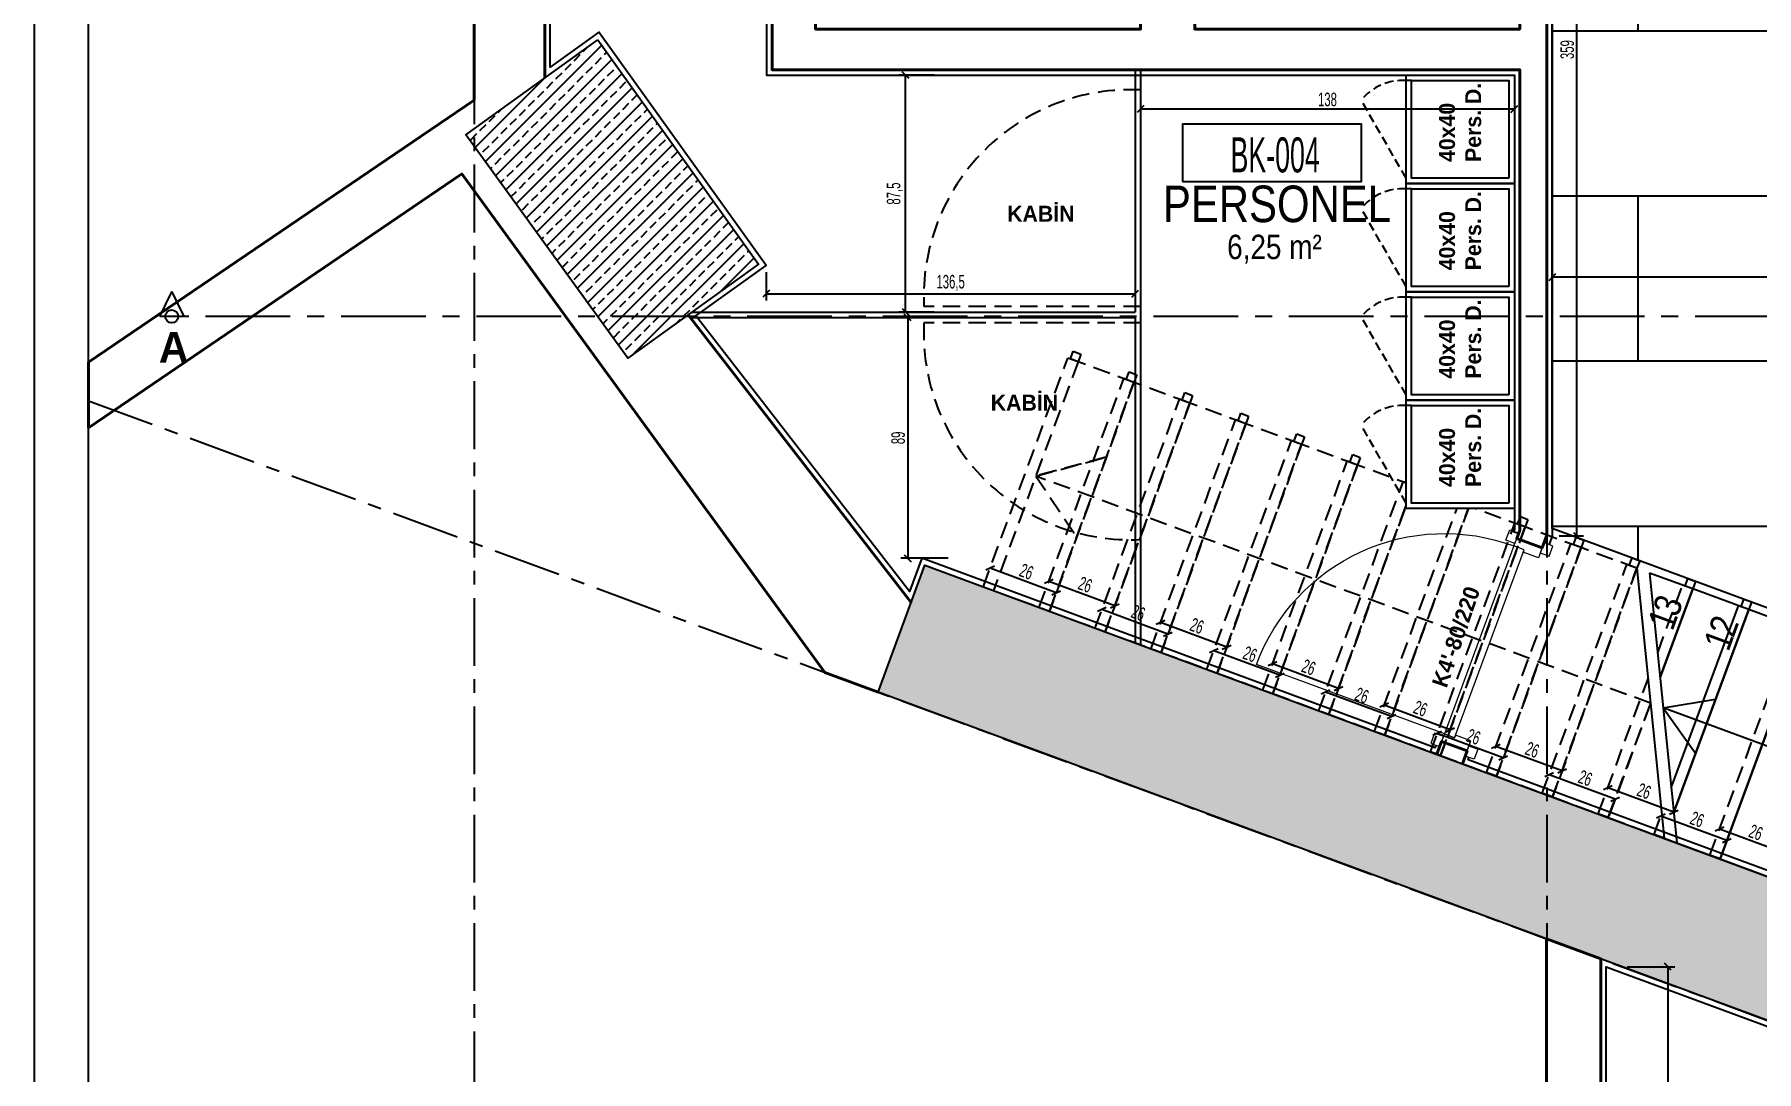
# Model space of a CAD drawing. Header units: millimetres. Extents: x 933584 to 974011, y 4545988 to 4553664.
# Drawn here: x 938802 to 939437, y 4549061 to 4549443 of the extents above; entities that cross this region are included whole.
import ezdxf
from ezdxf.enums import TextEntityAlignment as Align

# ---------------------------------------------------------------- set-up
doc = ezdxf.new("R2010")
doc.units = ezdxf.units.MM
doc.set_wipeout_variables(frame=1)
doc.header["$PDMODE"] = 35
for name, pattern in [('568_AVN_KES_01$0$HIDDEN', [0.375, 0.25, -0.125]), ('CENTER', [2, 1.25, -0.25, 0.25, -0.25]), ('DOT2', [3.175, 0, -3.175]), ('HIDDEN', [9.525, 6.35, -3.175])]:
    doc.linetypes.add(name, pattern=pattern)
doc.layers.get('0').update_dxf_attribs({"color": 255})
doc.layers.get('Defpoints').update_dxf_attribs({"color": 8})
for name, color, linetype in [('0-CSX-CXS_20', 14, 'CENTER'), ('0-DMS-50', 143, 'Continuous'), ('0-EST-MEA', 10, 'Continuous'), ('0-HSL-HTC', 253, 'Continuous'), ('0-HSL-HTC_200', 1, 'Continuous'), ('0-HSL-SLD', 252, 'Continuous'), ('0-LNS-SLN', 6, 'Continuous'), ('0-LNS-SPL', 13, '568_AVN_KES_01$0$HIDDEN'), ('0-TXT-NXS', 7, 'Continuous'), ('0-TXT-PBX', 6, 'Continuous'), ('0-TXT-PTX_50', 8, 'Continuous'), ('0-TXT-XBX_20', 3, 'Continuous'), ('2-SPS-RCN', 2, 'Continuous'), ('7-DCR-FRN', 8, 'Continuous')]:
    doc.layers.add(name, color=color, linetype=linetype)
doc.layers.add('2-SPS-IBW', color=5, linetype='Continuous', lineweight=40)
doc.layers.add('3-OPN-WDR', color=4, linetype='Continuous', lineweight=18)
doc.styles.add('139_UYG_PLN$0$Dumankaya_fikirtepe_VAZIYET_PLANI$0$Standard', font='arial.ttf')
doc.styles.add('Century Gothic_B_3', font='GOTHICB.TTF', dxfattribs={"height": 4})
doc.styles.add('dim_romans_50', font='swissl.ttf', dxfattribs={"width": 0.6, "height": 5})
doc.styles.add('MAHAL YAZISI', font='ARIALN.TTF', dxfattribs={"width": 0.8})
doc.styles.get("Standard").update_dxf_attribs({"font": 'times.ttf'})
doc.dimstyles.new('ONK_dim 1_50', dxfattribs={"dimscale": 5, "dimtxt": 4, "dimasz": 0.5, "dimexe": 0.5, "dimexo": 0.5, "dimgap": 0.2, "dimtad": 1, "dimdec": 1, "dimrnd": 0.5, "dimzin": 9, "dimtxsty": 'dim_romans_50', "dimblk": 'OBLIQUE', "dimcen": 1, "dimclre": 256, "dimclrt": 256, "dimazin": 2, "dimtfac": 1, "dimtdec": 1, "dimtix": 1, "dimtmove": 2, "dimatfit": 3, "dimldrblk": 'OBLIQUE', "dimfxl": 3, "dimfxlon": 1, "dimarcsym": 0})
pattern_1 = [(45, (935939.6384, 4550274.5564), (-4.490128, 4.490128), []), (45, (935944.1285, 4550274.5564), (-4.490128, 4.490128), [3.175, -1.5875])]

# ---------------------------------------------------------------- blocks, each defined once
blk = doc.blocks.new('DBXDB')
at = {"layer": '2-SPS-IBW'}
for points in [[(939906.16, 4549691.91), (939906.16, 4549761.91), (939924.16, 4549761.91), (939924.16, 4549707.82), (940032.26, 4549707.82), (940032.26, 4549624.82), (939932.26, 4549624.82), (939932.26, 4549564.82)], [(940055.3, 4549338.01), (940035.6, 4549345.28), (939901.64, 4549529.36), (939763.81, 4549435.64), (939763.81, 4549459.83), (939906.16, 4549556.59), (939906.16, 4549641.91), (940016.16, 4549641.91), (940016.16, 4549691.91), (939906.16, 4549691.91)], [(940067.51, 4549371.09), (940067.51, 4549371.09), (939985.18, 4549477.34)]]:
    blk.add_lwpolyline(points, dxfattribs=at)
blk.add_lwpolyline([(940322.16, 4549239.51), (940322.16, 4548677.89), (940302.15, 4548677.89), (940302.15, 4549246.89)], close=True, dxfattribs=at)
blk = doc.blocks.new('ZVBXCB')
at = {"layer": '0-CSX-CXS_20', "ltscale": 20}
for points in [[(932363.86, 4549835.4), (932363.86, 4548420.65)], [(932759.94, 4549835.4), (932759.94, 4548420.65)], [(932221.52, 4549308.24), (933780.76, 4548732.71)]]:
    blk.add_lwpolyline(points, dxfattribs=at)
blk = doc.blocks.new('MAHAL_KODU')
at = {"layer": '0-TXT-PTX_50'}
for tag, height, p in [('MEKAN_ADI', 0.3, (0, -0.65)), ('ALAN', 0.2, (0, -0.95))]:
    blk.add_attdef(tag, text='', height=height, dxfattribs=at).set_placement(p, align=Align.MIDDLE_CENTER)
at = {"linetype": 'DOT2', "ltscale": 10000}
blk.add_wipeout([(-0.748, 0.049), (0.721, 0.049), (0.722, -0.423), (-0.752, -0.425)], dxfattribs=at)
at = {"layer": '0-TXT-PBX'}
blk.add_lwpolyline([(-0.748, -0.422), (0.721, -0.422), (0.721, 0.049), (-0.748, 0.049)], close=True, dxfattribs=at)
at = {"layer": '0-TXT-PTX_50'}
blk.add_attdef('MAHAL_KODU', text='', height=0.3, dxfattribs=at).set_placement((0, -0.2), align=Align.MIDDLE_CENTER)
blk = doc.blocks.new('FDSVBDVBDZVB')
at = {"layer": '0-HSL-HTC_200'}
h = blk.add_hatch(dxfattribs=at)
h.set_pattern_fill('ANSI33', color=256)
h.set_pattern_definition(pattern_1)
h.paths.add_polyline_path([(939951.78, 4549578.85), (940011.16, 4549496.04), (939962.88, 4549461.29), (939903.08, 4549543.8)])
h = blk.add_hatch(dxfattribs=at)
h.set_pattern_fill('ANSI33', color=256)
h.set_pattern_definition(pattern_1)
h.paths.add_polyline_path([(940055.3, 4549338.01), (940072.62, 4549384.92), (940702.02, 4549152.33), (940695.25, 4549101.8)])
at = {"layer": '2-SPS-RCN'}
blk.add_lwpolyline([(939951.78, 4549578.85), (940011.16, 4549496.04), (939962.88, 4549461.29), (939903.08, 4549543.8)], close=True, dxfattribs=at)
blk.add_lwpolyline([(940055.3, 4549338.01), (940072.62, 4549384.92), (940702.02, 4549152.33), (940695.25, 4549101.8), (940055.3, 4549338.01)], dxfattribs=at)
blk = doc.blocks.new('fdbxcbxb')
at = {"layer": '0-LNS-SLN', "linetype": 'HIDDEN'}
blk.add_lwpolyline([(936147.2, 4550487.53), (936178.39, 4550571.95)], dxfattribs=at)
at = {"layer": '0-LNS-SLN'}
blk.add_lwpolyline([(936150.95, 4550486.14), (936171.58, 4550478.51), (936202.78, 4550562.93), (936182.15, 4550570.56)], close=True, dxfattribs=at)
for points in [[(936182.15, 4550570.56), (936178.39, 4550571.95)], [(936150.95, 4550486.14), (936147.2, 4550487.53)]]:
    blk.add_lwpolyline(points, dxfattribs=at)
blk = doc.blocks.new('kapı_multi3')
at = {"color": 8}
blk.add_lwpolyline([(3, 0), (3, 74, -0.414214), (77, 0, -1)], format="xyb", dxfattribs=at)
for points in [[(2, 3.5), (-2, 3.5), (-2, 0), (2, 0)], [(0, -10), (4, -10), (4, -4), (3, -4), (3, 0), (0, 0)], [(77, -4), (77, 0), (3, 0), (3, -4)], [(80, -10), (76, -10), (76, -4), (77, -4), (77, 0), (80, 0)], [(78, 3.5), (82, 3.5), (82, 0), (78, 0)], [(2, -13.5), (-2, -13.5), (-2, -10), (2, -10)], [(77.95, -13.5), (81.95, -13.5), (82, -10), (78, -10)]]:
    blk.add_lwpolyline(points, close=True)
blk = doc.blocks.new('zcvbxcb')
blk.add_wipeout([(933921.85, 4549610.46), (933881.85, 4549610.46), (933881.85, 4549570.46), (933921.85, 4549570.46)]).dxf.layer = '0-HSL-SLD'
at = {"layer": '7-DCR-FRN', "linetype": 'HIDDEN', "ltscale": 0.5}
blk.add_lwpolyline([(933883.85, 4549610.46), (933912.59, 4549627.06, -0.238554), (933919.85, 4549610.46, -0.992325)], format="xyb", dxfattribs=at)
at = {"layer": '7-DCR-FRN'}
for points in [[(933881.85, 4549570.46), (933881.85, 4549610.46), (933921.85, 4549610.46), (933921.85, 4549570.46), (933881.85, 4549570.46)], [(933883.85, 4549572.46), (933883.85, 4549608.46), (933919.85, 4549608.46), (933919.85, 4549572.46)]]:
    blk.add_lwpolyline(points, close=True, dxfattribs=at)
blk.add_lwpolyline([(933919.85, 4549608.46), (933919.85, 4549610.46)], dxfattribs=at)
at = {"layer": '0-TXT-XBX_20', "color": 0, "insert": (933889.77, 4549598.25), "char_height": 5.8729, "width": 228.8091, "attachment_point": 1, "line_spacing_factor": 0.984502, "style": 'Century Gothic_B_3'}
blk.add_mtext('\\pxql;{\\fFranklin Gothic Book|b1|i0|c162|p34;40x40\\PPers. D.}', dxfattribs=at)
blk = doc.blocks.new('_Oblique')
at = {"color": 0, "linetype": 'ByBlock', "lineweight": -2}
blk.add_line((-0.5, -0.5), (0.5, 0.5), dxfattribs=at)
blk = doc.blocks.new('*D1335')
at = {"layer": '0-DMS-50', "color": 0, "lineweight": -2}
blk.add_line((939448.08, 4549141.03), (939423.69, 4549150.04), dxfattribs=at)
at = {"layer": '0-DMS-50', "lineweight": -2}
for p, q in [((939422.83, 4549147.69), (939422.83, 4549147.69)), ((939447.21, 4549138.68), (939447.21, 4549138.68))]:
    blk.add_line(p, q, dxfattribs=at)
at = {"layer": 'Defpoints', "color": 0}
for p in [(939423.69, 4549150.04), (939423.69, 4549150.04), (939448.08, 4549141.03)]:
    blk.add_point(p, dxfattribs=at)
at = {"layer": '0-DMS-50', "color": 0, "linetype": 'ByBlock', "lineweight": -2, "xscale": 2.5, "yscale": 2.5, "zscale": 2.5}
for p, rotation in [((939423.69, 4549150.04), 159.718194096898), ((939448.08, 4549141.03), 339.718194096898)]:
    blk.add_blockref('_Oblique', p, dxfattribs=dict(at, rotation=rotation))
at = {"layer": '0-DMS-50', "insert": (939437.1, 4549148.82), "char_height": 5, "attachment_point": 5, "rotation": 339.71819, "style": 'dim_romans_50'}
blk.add_mtext('26', dxfattribs=at)
blk = doc.blocks.new('*D1336')
at = {"layer": '0-DMS-50', "color": 0, "lineweight": -2}
blk.add_line((939426.4, 4549145.84), (939402.02, 4549154.85), dxfattribs=at)
at = {"layer": '0-DMS-50', "lineweight": -2}
for p, q in [((939401.15, 4549152.51), (939401.15, 4549152.51)), ((939425.54, 4549143.49), (939425.54, 4549143.49))]:
    blk.add_line(p, q, dxfattribs=at)
at = {"layer": 'Defpoints', "color": 0}
for p in [(939402.02, 4549154.85), (939402.02, 4549154.85), (939426.4, 4549145.84)]:
    blk.add_point(p, dxfattribs=at)
at = {"layer": '0-DMS-50', "color": 0, "linetype": 'ByBlock', "lineweight": -2, "xscale": 2.5, "yscale": 2.5, "zscale": 2.5}
for p, rotation in [((939402.02, 4549154.85), 159.718194379561), ((939426.4, 4549145.84), 339.718194379561)]:
    blk.add_blockref('_Oblique', p, dxfattribs=dict(at, rotation=rotation))
at = {"layer": '0-DMS-50', "insert": (939415.42, 4549153.63), "char_height": 5, "attachment_point": 5, "rotation": 339.71819, "style": 'dim_romans_50'}
blk.add_mtext('26', dxfattribs=at)
blk = doc.blocks.new('*D1337')
at = {"layer": '0-DMS-50', "lineweight": -2}
for p, q in [((939381.55, 4549162.95), (939381.55, 4549162.95)), ((939405.94, 4549153.93), (939405.94, 4549153.93))]:
    blk.add_line(p, q, dxfattribs=at)
at = {"layer": '0-DMS-50', "color": 0, "lineweight": -2}
blk.add_line((939406.81, 4549156.28), (939382.42, 4549165.29), dxfattribs=at)
at = {"layer": 'Defpoints', "color": 0}
for p in [(939382.42, 4549165.29), (939382.42, 4549165.29), (939406.81, 4549156.28)]:
    blk.add_point(p, dxfattribs=at)
at = {"layer": '0-DMS-50', "color": 0, "linetype": 'ByBlock', "lineweight": -2, "xscale": 2.5, "yscale": 2.5, "zscale": 2.5}
for p, rotation in [((939382.42, 4549165.29), 159.718194096898), ((939406.81, 4549156.28), 339.718194096898)]:
    blk.add_blockref('_Oblique', p, dxfattribs=dict(at, rotation=rotation))
at = {"layer": '0-DMS-50', "insert": (939395.83, 4549164.07), "char_height": 5, "attachment_point": 5, "rotation": 339.71819, "style": 'dim_romans_50'}
blk.add_mtext('26', dxfattribs=at)
blk = doc.blocks.new('*D1338')
at = {"layer": '0-DMS-50', "lineweight": -2}
for p, q in [((939359.88, 4549167.76), (939359.88, 4549167.76)), ((939384.27, 4549158.75), (939384.27, 4549158.75))]:
    blk.add_line(p, q, dxfattribs=at)
at = {"layer": '0-DMS-50', "color": 0, "lineweight": -2}
blk.add_line((939385.13, 4549161.09), (939360.74, 4549170.1), dxfattribs=at)
at = {"layer": 'Defpoints', "color": 0}
for p in [(939360.74, 4549170.1), (939360.74, 4549170.1), (939385.13, 4549161.09)]:
    blk.add_point(p, dxfattribs=at)
at = {"layer": '0-DMS-50', "color": 0, "linetype": 'ByBlock', "lineweight": -2, "xscale": 2.5, "yscale": 2.5, "zscale": 2.5}
for p, rotation in [((939360.74, 4549170.1), 159.718194379561), ((939385.13, 4549161.09), 339.718194379561)]:
    blk.add_blockref('_Oblique', p, dxfattribs=dict(at, rotation=rotation))
at = {"layer": '0-DMS-50', "insert": (939374.15, 4549168.88), "char_height": 5, "attachment_point": 5, "rotation": 339.71819, "style": 'dim_romans_50'}
blk.add_mtext('26', dxfattribs=at)
blk = doc.blocks.new('*D1339')
at = {"layer": '0-DMS-50', "color": 0, "lineweight": -2}
blk.add_line((939365.54, 4549171.53), (939341.15, 4549180.54), dxfattribs=at)
at = {"layer": '0-DMS-50', "lineweight": -2}
for p, q in [((939340.28, 4549178.2), (939340.28, 4549178.2)), ((939364.67, 4549169.19), (939364.67, 4549169.19))]:
    blk.add_line(p, q, dxfattribs=at)
at = {"layer": 'Defpoints', "color": 0}
for p in [(939341.15, 4549180.54), (939341.15, 4549180.54), (939365.54, 4549171.53)]:
    blk.add_point(p, dxfattribs=at)
at = {"layer": '0-DMS-50', "color": 0, "linetype": 'ByBlock', "lineweight": -2, "xscale": 2.5, "yscale": 2.5, "zscale": 2.5}
for p, rotation in [((939341.15, 4549180.54), 159.718194096898), ((939365.54, 4549171.53), 339.718194096898)]:
    blk.add_blockref('_Oblique', p, dxfattribs=dict(at, rotation=rotation))
at = {"layer": '0-DMS-50', "insert": (939354.56, 4549179.32), "char_height": 5, "attachment_point": 5, "rotation": 339.71819, "style": 'dim_romans_50'}
blk.add_mtext('26', dxfattribs=at)
blk = doc.blocks.new('*D1340')
at = {"layer": '0-DMS-50', "lineweight": -2}
for p, q in [((939318.61, 4549183.01), (939318.61, 4549183.01)), ((939342.99, 4549174), (939342.99, 4549174))]:
    blk.add_line(p, q, dxfattribs=at)
at = {"layer": '0-DMS-50', "color": 0, "lineweight": -2}
blk.add_line((939343.86, 4549176.34), (939319.47, 4549185.36), dxfattribs=at)
at = {"layer": 'Defpoints', "color": 0}
for p in [(939319.47, 4549185.36), (939319.47, 4549185.36), (939343.86, 4549176.34)]:
    blk.add_point(p, dxfattribs=at)
at = {"layer": '0-DMS-50', "color": 0, "linetype": 'ByBlock', "lineweight": -2, "xscale": 2.5, "yscale": 2.5, "zscale": 2.5}
for p, rotation in [((939319.47, 4549185.36), 159.718194379561), ((939343.86, 4549176.34), 339.718194379561)]:
    blk.add_blockref('_Oblique', p, dxfattribs=dict(at, rotation=rotation))
at = {"layer": '0-DMS-50', "insert": (939332.88, 4549184.13), "char_height": 5, "attachment_point": 5, "rotation": 339.71819, "style": 'dim_romans_50'}
blk.add_mtext('26', dxfattribs=at)
blk = doc.blocks.new('*D1341')
at = {"layer": '0-DMS-50', "lineweight": -2}
for p, q in [((939299.01, 4549193.45), (939299.01, 4549193.45)), ((939323.4, 4549184.44), (939323.4, 4549184.44))]:
    blk.add_line(p, q, dxfattribs=at)
at = {"layer": '0-DMS-50', "color": 0, "lineweight": -2}
blk.add_line((939324.26, 4549186.78), (939299.88, 4549195.8), dxfattribs=at)
at = {"layer": 'Defpoints', "color": 0}
for p in [(939299.88, 4549195.8), (939299.88, 4549195.8), (939324.26, 4549186.78)]:
    blk.add_point(p, dxfattribs=at)
at = {"layer": '0-DMS-50', "color": 0, "linetype": 'ByBlock', "lineweight": -2, "xscale": 2.5, "yscale": 2.5, "zscale": 2.5}
for p, rotation in [((939299.88, 4549195.8), 159.718194096898), ((939324.26, 4549186.78), 339.718194096898)]:
    blk.add_blockref('_Oblique', p, dxfattribs=dict(at, rotation=rotation))
at = {"layer": '0-DMS-50', "insert": (939313.28, 4549194.57), "char_height": 5, "attachment_point": 5, "rotation": 339.71819, "style": 'dim_romans_50'}
blk.add_mtext('26', dxfattribs=at)
blk = doc.blocks.new('*D1342')
at = {"layer": '0-DMS-50', "color": 0, "lineweight": -2}
blk.add_line((939302.59, 4549191.6), (939278.2, 4549200.61), dxfattribs=at)
at = {"layer": '0-DMS-50', "lineweight": -2}
for p, q in [((939277.33, 4549198.26), (939277.33, 4549198.26)), ((939301.72, 4549189.25), (939301.72, 4549189.25))]:
    blk.add_line(p, q, dxfattribs=at)
at = {"layer": 'Defpoints', "color": 0}
for p in [(939278.2, 4549200.61), (939278.2, 4549200.61), (939302.59, 4549191.6)]:
    blk.add_point(p, dxfattribs=at)
at = {"layer": '0-DMS-50', "color": 0, "linetype": 'ByBlock', "lineweight": -2, "xscale": 2.5, "yscale": 2.5, "zscale": 2.5}
for p, rotation in [((939278.2, 4549200.61), 159.718194379561), ((939302.59, 4549191.6), 339.718194379561)]:
    blk.add_blockref('_Oblique', p, dxfattribs=dict(at, rotation=rotation))
at = {"layer": '0-DMS-50', "insert": (939291.61, 4549199.38), "char_height": 5, "attachment_point": 5, "rotation": 339.71819, "style": 'dim_romans_50'}
blk.add_mtext('26', dxfattribs=at)
blk = doc.blocks.new('*D1343')
at = {"layer": '0-DMS-50', "lineweight": -2}
for p, q in [((939257.74, 4549208.7), (939257.74, 4549208.7)), ((939282.13, 4549199.69), (939282.13, 4549199.69))]:
    blk.add_line(p, q, dxfattribs=at)
at = {"layer": '0-DMS-50', "color": 0, "lineweight": -2}
blk.add_line((939282.99, 4549202.04), (939258.6, 4549211.05), dxfattribs=at)
at = {"layer": 'Defpoints', "color": 0}
for p in [(939258.6, 4549211.05), (939258.6, 4549211.05), (939282.99, 4549202.04)]:
    blk.add_point(p, dxfattribs=at)
at = {"layer": '0-DMS-50', "color": 0, "linetype": 'ByBlock', "lineweight": -2, "xscale": 2.5, "yscale": 2.5, "zscale": 2.5}
for p, rotation in [((939258.6, 4549211.05), 159.718194096898), ((939282.99, 4549202.04), 339.718194096898)]:
    blk.add_blockref('_Oblique', p, dxfattribs=dict(at, rotation=rotation))
at = {"layer": '0-DMS-50', "insert": (939272.01, 4549209.82), "char_height": 5, "attachment_point": 5, "rotation": 339.71819, "style": 'dim_romans_50'}
blk.add_mtext('26', dxfattribs=at)
blk = doc.blocks.new('*D1344')
at = {"layer": '0-DMS-50', "lineweight": -2}
for p, q in [((939236.06, 4549213.52), (939236.06, 4549213.52)), ((939260.45, 4549204.5), (939260.45, 4549204.5))]:
    blk.add_line(p, q, dxfattribs=at)
at = {"layer": '0-DMS-50', "color": 0, "lineweight": -2}
blk.add_line((939261.32, 4549206.85), (939236.93, 4549215.86), dxfattribs=at)
at = {"layer": 'Defpoints', "color": 0}
for p in [(939236.93, 4549215.86), (939236.93, 4549215.86), (939261.32, 4549206.85)]:
    blk.add_point(p, dxfattribs=at)
at = {"layer": '0-DMS-50', "color": 0, "linetype": 'ByBlock', "lineweight": -2, "xscale": 2.5, "yscale": 2.5, "zscale": 2.5}
for p, rotation in [((939236.93, 4549215.86), 159.718194379561), ((939261.32, 4549206.85), 339.718194379561)]:
    blk.add_blockref('_Oblique', p, dxfattribs=dict(at, rotation=rotation))
at = {"layer": '0-DMS-50', "insert": (939250.34, 4549214.64), "char_height": 5, "attachment_point": 5, "rotation": 339.71819, "style": 'dim_romans_50'}
blk.add_mtext('26', dxfattribs=at)
blk = doc.blocks.new('*D1345')
at = {"layer": '0-DMS-50', "color": 0, "lineweight": -2}
blk.add_line((939241.72, 4549217.29), (939217.33, 4549226.3), dxfattribs=at)
at = {"layer": '0-DMS-50', "lineweight": -2}
for p, q in [((939216.47, 4549223.96), (939216.47, 4549223.96)), ((939240.85, 4549214.94), (939240.85, 4549214.94))]:
    blk.add_line(p, q, dxfattribs=at)
at = {"layer": 'Defpoints', "color": 0}
for p in [(939217.33, 4549226.3), (939217.33, 4549226.3), (939241.72, 4549217.29)]:
    blk.add_point(p, dxfattribs=at)
at = {"layer": '0-DMS-50', "color": 0, "linetype": 'ByBlock', "lineweight": -2, "xscale": 2.5, "yscale": 2.5, "zscale": 2.5}
for p, rotation in [((939217.33, 4549226.3), 159.718194096898), ((939241.72, 4549217.29), 339.718194096898)]:
    blk.add_blockref('_Oblique', p, dxfattribs=dict(at, rotation=rotation))
at = {"layer": '0-DMS-50', "insert": (939230.74, 4549225.08), "char_height": 5, "attachment_point": 5, "rotation": 339.71819, "style": 'dim_romans_50'}
blk.add_mtext('26', dxfattribs=at)
blk = doc.blocks.new('*D1346')
at = {"layer": '0-DMS-50', "color": 0, "lineweight": -2}
blk.add_line((939220.04, 4549222.1), (939195.66, 4549231.11), dxfattribs=at)
at = {"layer": '0-DMS-50', "lineweight": -2}
for p, q in [((939194.79, 4549228.77), (939194.79, 4549228.77)), ((939219.18, 4549219.75), (939219.18, 4549219.75))]:
    blk.add_line(p, q, dxfattribs=at)
at = {"layer": 'Defpoints', "color": 0}
for p in [(939195.66, 4549231.11), (939195.66, 4549231.11), (939220.04, 4549222.1)]:
    blk.add_point(p, dxfattribs=at)
at = {"layer": '0-DMS-50', "color": 0, "linetype": 'ByBlock', "lineweight": -2, "xscale": 2.5, "yscale": 2.5, "zscale": 2.5}
for p, rotation in [((939195.66, 4549231.11), 159.718194379561), ((939220.04, 4549222.1), 339.718194379561)]:
    blk.add_blockref('_Oblique', p, dxfattribs=dict(at, rotation=rotation))
at = {"layer": '0-DMS-50', "insert": (939209.06, 4549229.89), "char_height": 5, "attachment_point": 5, "rotation": 339.71819, "style": 'dim_romans_50'}
blk.add_mtext('26', dxfattribs=at)
blk = doc.blocks.new('*D1347')
at = {"layer": '0-DMS-50', "lineweight": -2}
for p, q in [((939175.19, 4549239.21), (939175.19, 4549239.21)), ((939199.58, 4549230.19), (939199.58, 4549230.19))]:
    blk.add_line(p, q, dxfattribs=at)
at = {"layer": '0-DMS-50', "color": 0, "lineweight": -2}
blk.add_line((939200.45, 4549232.54), (939176.06, 4549241.55), dxfattribs=at)
at = {"layer": 'Defpoints', "color": 0}
for p in [(939176.06, 4549241.55), (939176.06, 4549241.55), (939200.45, 4549232.54)]:
    blk.add_point(p, dxfattribs=at)
at = {"layer": '0-DMS-50', "color": 0, "linetype": 'ByBlock', "lineweight": -2, "xscale": 2.5, "yscale": 2.5, "zscale": 2.5}
for p, rotation in [((939176.06, 4549241.55), 159.718194096898), ((939200.45, 4549232.54), 339.718194096898)]:
    blk.add_blockref('_Oblique', p, dxfattribs=dict(at, rotation=rotation))
at = {"layer": '0-DMS-50', "insert": (939189.47, 4549240.33), "char_height": 5, "attachment_point": 5, "rotation": 339.71819, "style": 'dim_romans_50'}
blk.add_mtext('26', dxfattribs=at)
blk = doc.blocks.new('*D1348')
at = {"layer": '0-DMS-50', "lineweight": -2}
for p, q in [((939153.52, 4549244.02), (939153.52, 4549244.02)), ((939177.91, 4549235.01), (939177.91, 4549235.01))]:
    blk.add_line(p, q, dxfattribs=at)
at = {"layer": '0-DMS-50', "color": 0, "lineweight": -2}
blk.add_line((939178.77, 4549237.35), (939154.38, 4549246.36), dxfattribs=at)
at = {"layer": 'Defpoints', "color": 0}
for p in [(939154.38, 4549246.36), (939154.38, 4549246.36), (939178.77, 4549237.35)]:
    blk.add_point(p, dxfattribs=at)
at = {"layer": '0-DMS-50', "color": 0, "linetype": 'ByBlock', "lineweight": -2, "xscale": 2.5, "yscale": 2.5, "zscale": 2.5}
for p, rotation in [((939154.38, 4549246.36), 159.718194379561), ((939178.77, 4549237.35), 339.718194379561)]:
    blk.add_blockref('_Oblique', p, dxfattribs=dict(at, rotation=rotation))
at = {"layer": '0-DMS-50', "insert": (939167.79, 4549245.14), "char_height": 5, "attachment_point": 5, "rotation": 339.71819, "style": 'dim_romans_50'}
blk.add_mtext('26', dxfattribs=at)
blk = doc.blocks.new('*D1356')
at = {"layer": '0-DMS-50', "lineweight": -2}
for p, q in [((939364.44, 4549617.46), (939373.49, 4549617.46)), ((939364.44, 4549258.3), (939373.49, 4549258.3))]:
    blk.add_line(p, q, dxfattribs=at)
at = {"layer": '0-DMS-50', "color": 0, "lineweight": -2}
blk.add_line((939370.99, 4549258.3), (939370.99, 4549617.46), dxfattribs=at)
at = {"layer": 'Defpoints', "color": 0}
for p in [(939361.94, 4549617.46), (939370.99, 4549617.46), (939361.94, 4549258.3)]:
    blk.add_point(p, dxfattribs=at)
at = {"layer": '0-DMS-50', "color": 0, "linetype": 'ByBlock', "lineweight": -2, "xscale": 2.5, "yscale": 2.5, "zscale": 2.5}
for p, rotation in [((939370.99, 4549617.46), 90), ((939370.99, 4549258.3), 270)]:
    blk.add_blockref('_Oblique', p, dxfattribs=dict(at, rotation=rotation))
at = {"layer": '0-DMS-50', "insert": (939367.49, 4549437.88), "char_height": 5, "attachment_point": 5, "rotation": 90, "style": 'dim_romans_50'}
blk.add_mtext('359', dxfattribs=at)
blk = doc.blocks.new('*D1365')
at = {"layer": '0-DMS-50', "lineweight": -2}
for p, q in [((939361.94, 4549356.31), (939361.94, 4549356.31)), ((939741.85, 4549356.31), (939741.85, 4549356.31))]:
    blk.add_line(p, q, dxfattribs=at)
at = {"layer": '0-DMS-50', "color": 0, "lineweight": -2}
blk.add_line((939741.85, 4549353.81), (939361.94, 4549353.81), dxfattribs=at)
at = {"layer": 'Defpoints', "color": 0}
for p in [(939361.94, 4549353.81), (939361.94, 4549353.81), (939741.85, 4549353.81)]:
    blk.add_point(p, dxfattribs=at)
at = {"layer": '0-DMS-50', "color": 0, "linetype": 'ByBlock', "lineweight": -2, "xscale": 2.5, "yscale": 2.5, "zscale": 2.5, "rotation": 180}
blk.add_blockref('_Oblique', (939361.94, 4549353.81), dxfattribs=at)
at = {"layer": '0-DMS-50', "color": 0, "linetype": 'ByBlock', "lineweight": -2, "xscale": 2.5, "yscale": 2.5, "zscale": 2.5}
blk.add_blockref('_Oblique', (939741.85, 4549353.81), dxfattribs=at)
at = {"layer": '0-DMS-50', "insert": (939551.9, 4549357.31), "char_height": 5, "attachment_point": 5, "style": 'dim_romans_50'}
blk.add_mtext('380', dxfattribs=at)
blk = doc.blocks.new('*D1367')
at = {"layer": '0-DMS-50', "lineweight": -2}
for p, q in [((939209.94, 4549425.96), (939209.94, 4549413.46)), ((939347.94, 4549425.96), (939347.94, 4549413.46))]:
    blk.add_line(p, q, dxfattribs=at)
at = {"layer": '0-DMS-50', "color": 0, "lineweight": -2}
blk.add_line((939209.94, 4549415.96), (939347.94, 4549415.96), dxfattribs=at)
at = {"layer": 'Defpoints', "color": 0}
for p in [(939209.94, 4549428.46), (939347.94, 4549428.46), (939347.94, 4549415.96)]:
    blk.add_point(p, dxfattribs=at)
at = {"layer": '0-DMS-50', "color": 0, "linetype": 'ByBlock', "lineweight": -2, "xscale": 2.5, "yscale": 2.5, "zscale": 2.5, "rotation": 180}
blk.add_blockref('_Oblique', (939209.94, 4549415.96), dxfattribs=at)
at = {"layer": '0-DMS-50', "color": 0, "linetype": 'ByBlock', "lineweight": -2, "xscale": 2.5, "yscale": 2.5, "zscale": 2.5}
blk.add_blockref('_Oblique', (939347.94, 4549415.96), dxfattribs=at)
at = {"layer": '0-DMS-50', "insert": (939278.94, 4549419.46), "char_height": 5, "attachment_point": 5, "style": 'dim_romans_50'}
blk.add_mtext('138', dxfattribs=at)
blk = doc.blocks.new('*D1368')
at = {"layer": '0-DMS-50', "lineweight": -2}
for p, q in [((939133.72, 4549428.46), (939120.68, 4549428.46)), ((939133.72, 4549340.98), (939120.68, 4549340.98))]:
    blk.add_line(p, q, dxfattribs=at)
at = {"layer": '0-DMS-50', "color": 0, "lineweight": -2}
blk.add_line((939123.18, 4549340.98), (939123.18, 4549428.46), dxfattribs=at)
at = {"layer": 'Defpoints', "color": 0}
for p in [(939123.18, 4549428.46), (939136.22, 4549428.46), (939136.22, 4549340.98)]:
    blk.add_point(p, dxfattribs=at)
at = {"layer": '0-DMS-50', "color": 0, "linetype": 'ByBlock', "lineweight": -2, "xscale": 2.5, "yscale": 2.5, "zscale": 2.5}
for p, rotation in [((939123.18, 4549428.46), 90), ((939123.18, 4549340.98), 270)]:
    blk.add_blockref('_Oblique', p, dxfattribs=dict(at, rotation=rotation))
at = {"layer": '0-DMS-50', "insert": (939119.2, 4549384.72), "char_height": 5, "attachment_point": 5, "rotation": 90, "style": 'dim_romans_50'}
blk.add_mtext('87,5', dxfattribs=at)
blk = doc.blocks.new('*D1369')
at = {"layer": '0-DMS-50', "lineweight": -2}
for p, q in [((939138.93, 4549338.98), (939121.43, 4549338.98)), ((939138.93, 4549250.06), (939121.43, 4549250.06))]:
    blk.add_line(p, q, dxfattribs=at)
at = {"layer": '0-DMS-50', "color": 0, "lineweight": -2}
blk.add_line((939123.93, 4549338.98), (939123.93, 4549250.06), dxfattribs=at)
at = {"layer": 'Defpoints', "color": 0}
for p in [(939207.94, 4549338.98), (939123.93, 4549250.06), (939207.94, 4549250.06)]:
    blk.add_point(p, dxfattribs=at)
at = {"layer": '0-DMS-50', "color": 0, "linetype": 'ByBlock', "lineweight": -2, "xscale": 2.5, "yscale": 2.5, "zscale": 2.5}
for p, rotation in [((939123.93, 4549338.98), 90), ((939123.93, 4549250.06), 270)]:
    blk.add_blockref('_Oblique', p, dxfattribs=dict(at, rotation=rotation))
at = {"layer": '0-DMS-50', "insert": (939120.43, 4549294.52), "char_height": 5, "attachment_point": 5, "rotation": 90, "style": 'dim_romans_50'}
blk.add_mtext('89', dxfattribs=at)
blk = doc.blocks.new('*D1370')
at = {"layer": '0-DMS-50', "lineweight": -2}
for p, q in [((939071.64, 4549355.72), (939071.64, 4549345.25)), ((939207.94, 4549355.72), (939207.94, 4549345.25))]:
    blk.add_line(p, q, dxfattribs=at)
at = {"layer": '0-DMS-50', "color": 0, "lineweight": -2}
blk.add_line((939071.64, 4549347.75), (939207.94, 4549347.75), dxfattribs=at)
at = {"layer": 'Defpoints', "color": 0}
for p in [(939071.64, 4549358.22), (939207.94, 4549358.22), (939207.94, 4549347.75)]:
    blk.add_point(p, dxfattribs=at)
at = {"layer": '0-DMS-50', "color": 0, "linetype": 'ByBlock', "lineweight": -2, "xscale": 2.5, "yscale": 2.5, "zscale": 2.5, "rotation": 180}
blk.add_blockref('_Oblique', (939071.64, 4549347.75), dxfattribs=at)
at = {"layer": '0-DMS-50', "color": 0, "linetype": 'ByBlock', "lineweight": -2, "xscale": 2.5, "yscale": 2.5, "zscale": 2.5}
blk.add_blockref('_Oblique', (939207.94, 4549347.75), dxfattribs=at)
at = {"layer": '0-DMS-50', "insert": (939139.79, 4549351.72), "char_height": 5, "attachment_point": 5, "style": 'dim_romans_50'}
blk.add_mtext('136,5', dxfattribs=at)
blk = doc.blocks.new('*D1374')
at = {"layer": '0-DMS-50', "lineweight": -2}
for p, q in [((939389.64, 4549099.28), (939407.14, 4549099.28)), ((939389.64, 4548757.53), (939407.14, 4548757.53))]:
    blk.add_line(p, q, dxfattribs=at)
at = {"layer": '0-DMS-50', "color": 0, "lineweight": -2}
blk.add_line((939404.64, 4549099.28), (939404.64, 4548757.53), dxfattribs=at)
at = {"layer": 'Defpoints', "color": 0}
for p in [(939381.84, 4549099.28), (939381.84, 4548757.53), (939404.64, 4548757.53)]:
    blk.add_point(p, dxfattribs=at)
at = {"layer": '0-DMS-50', "color": 0, "linetype": 'ByBlock', "lineweight": -2, "xscale": 2.5, "yscale": 2.5, "zscale": 2.5}
for p, rotation in [((939404.64, 4549099.28), 90), ((939404.64, 4548757.53), 270)]:
    blk.add_blockref('_Oblique', p, dxfattribs=dict(at, rotation=rotation))
at = {"layer": '0-DMS-50', "insert": (939400.67, 4548928.41), "char_height": 5, "attachment_point": 5, "rotation": 90, "style": 'dim_romans_50'}
blk.add_mtext('341,5', dxfattribs=at)
blk = doc.blocks.new('CVBXCBV')
blk.add_lwpolyline([(936052.9, 4551339.49), (936057.32, 4551348.58), (936061.75, 4551339.49), (936052.9, 4551339.49)])
at = {"linetype": 'CENTER', "ltscale": 25}
blk.add_lwpolyline([(937701.09, 4551339.49), (936057.32, 4551339.49)], dxfattribs=at)
blk.add_circle((936057.32, 4551339.49), 2.41)
at = {"linetype": 'CENTER', "ltscale": 10, "insert": (937948.53, 4551333.78), "char_height": 11.3933, "width": 1895.9693, "attachment_point": 3, "line_spacing_factor": 0.984502, "style": 'Century Gothic_B_3'}
blk.add_mtext('\\pxql;{\\fFranklin Gothic Book|b1|i0|c162|p34;A}', dxfattribs=at)

msp = doc.modelspace()

# ---------------------------------------------------------------- linework, layer by layer
at = {"layer": '0-EST-MEA'}
msp.add_lwpolyline([(939381.84, 4549099.28), (939702.71, 4548980.85), (939702.71, 4548757.53), (939381.84, 4548757.53)], close=True, dxfattribs=at)
at = {"layer": '0-LNS-SLN', "linetype": 'HIDDEN'}
for p, q in [((939171.23, 4549280.42), (939197.27, 4549287.39)), ((939197.27, 4549287.39), (939171.23, 4549280.42)), ((939171.23, 4549280.42), (939186.38, 4549257.95)), ((939398.23, 4549196.53), (939171.23, 4549280.42))]:
    msp.add_line(p, q, dxfattribs=at)
at = {"layer": '0-LNS-SLN'}
msp.add_line((939645.86, 4549105.02), (939402.92, 4549194.8), dxfattribs=at)
for points in [[(939207.94, 4549430.46), (939207.94, 4549340.98)], [(939209.94, 4549430.46), (939209.94, 4549218.14)], [(939044.26, 4549340.98), (939207.94, 4549340.98)], [(939043.64, 4549338.98), (939207.94, 4549338.98)], [(939207.94, 4549338.98), (939207.94, 4549218.88)], [(939310.65, 4549276.87), (939306.9, 4549278.26)], [(939393.19, 4549246.37), (939403.27, 4549146.69)], [(939397.88, 4549244.63), (939407.96, 4549144.96)], [(939401.77, 4549206.12), (939413.83, 4549238.74), (939397.88, 4549244.63)], [(939406.81, 4549156.29), (939434.46, 4549231.11), (939413.83, 4549238.74), (939401.77, 4549206.12)], [(939413.83, 4549238.74), (939410.08, 4549240.13)], [(939414.87, 4549241.55), (939413.83, 4549238.74), (939411.01, 4549239.78), (939412.05, 4549242.59), (939414.87, 4549241.55)], [(939403.27, 4549146.69), (939423.9, 4549139.07), (939455.1, 4549223.49), (939434.46, 4549231.11), (939406.81, 4549156.29)], [(939405.9, 4549165.35), (939430.71, 4549232.5)], [(939434.46, 4549231.11), (939430.71, 4549232.5)], [(939435.5, 4549233.93), (939434.46, 4549231.11), (939431.65, 4549232.15), (939432.69, 4549234.97), (939435.5, 4549233.93)], [(939402.92, 4549194.8), (939422.24, 4549198.04)], [(939402.92, 4549194.8), (939414.86, 4549178.07)], [(939320.72, 4549177.2), (939316.97, 4549178.58)], [(939341.36, 4549169.57), (939337.61, 4549170.96)], [(939361.99, 4549161.95), (939358.24, 4549163.33)], [(939382.63, 4549154.32), (939378.88, 4549155.71)], [(939403.27, 4549146.69), (939399.51, 4549148.08)]]:
    msp.add_lwpolyline(points, dxfattribs=at)
at = {"layer": '0-LNS-SLN', "linetype": 'HIDDEN'}
for points in [[(939209.94, 4549342.98), (939129.94, 4549342.98, -0.442516), (939209.94, 4549422.98, -2.414214)], [(939209.94, 4549336.98), (939129.94, 4549336.98, 0.442516), (939209.94, 4549256.98, 2.414214)]]:
    msp.add_lwpolyline(points, format="xyb", dxfattribs=at)
for points in [[(939187.87, 4549325.44), (939186.83, 4549322.63), (939184.02, 4549323.67), (939185.06, 4549326.48), (939187.87, 4549325.44)], [(939151.88, 4549239.59), (939183.08, 4549324.01)], [(939186.83, 4549322.63), (939183.08, 4549324.01)], [(939172.52, 4549231.97), (939203.72, 4549316.39)], [(939207.47, 4549315), (939203.72, 4549316.39)], [(939208.51, 4549317.81), (939207.47, 4549315), (939204.65, 4549316.04), (939205.69, 4549318.85), (939208.51, 4549317.81)], [(939193.15, 4549224.34), (939224.35, 4549308.76)], [(939228.1, 4549307.37), (939224.35, 4549308.76)], [(939229.14, 4549310.19), (939228.1, 4549307.37), (939225.29, 4549308.41), (939226.33, 4549311.23), (939229.14, 4549310.19)], [(939213.79, 4549216.71), (939244.99, 4549301.14)], [(939248.74, 4549299.75), (939244.99, 4549301.14)], [(939249.78, 4549302.56), (939248.74, 4549299.75), (939245.93, 4549300.79), (939246.97, 4549303.6), (939249.78, 4549302.56)], [(939270.42, 4549294.94), (939269.38, 4549292.12), (939266.56, 4549293.16), (939267.6, 4549295.98), (939270.42, 4549294.94)], [(939234.43, 4549209.09), (939265.62, 4549293.51)], [(939269.38, 4549292.12), (939265.62, 4549293.51)], [(939291.05, 4549287.31), (939290.01, 4549284.5), (939287.2, 4549285.54), (939288.24, 4549288.35), (939291.05, 4549287.31)], [(939255.06, 4549201.46), (939286.26, 4549285.88)], [(939290.01, 4549284.5), (939286.26, 4549285.88)], [(939275.7, 4549193.84), (939306.9, 4549278.26)], [(939311.69, 4549279.68), (939310.65, 4549276.87), (939307.83, 4549277.91), (939308.87, 4549280.72), (939311.69, 4549279.68)], [(939296.33, 4549186.21), (939327.53, 4549270.63)], [(939331.28, 4549269.24), (939327.53, 4549270.63)], [(939332.32, 4549272.06), (939331.28, 4549269.24), (939328.47, 4549270.28), (939329.51, 4549273.1), (939332.32, 4549272.06)], [(939316.97, 4549178.58), (939348.17, 4549263.01)], [(939351.92, 4549261.62), (939348.17, 4549263.01)], [(939352.96, 4549264.43), (939351.92, 4549261.62), (939349.11, 4549262.66), (939350.15, 4549265.47), (939352.96, 4549264.43)], [(939373.6, 4549256.81), (939372.56, 4549253.99), (939369.74, 4549255.03), (939370.78, 4549257.85), (939373.6, 4549256.81)], [(939337.61, 4549170.96), (939368.8, 4549255.38)], [(939372.56, 4549253.99), (939368.8, 4549255.38)], [(939394.23, 4549249.18), (939393.19, 4549246.37), (939390.38, 4549247.41), (939391.42, 4549250.22), (939394.23, 4549249.18)], [(939358.24, 4549163.33), (939389.44, 4549247.75)], [(939393.19, 4549246.37), (939361.99, 4549161.95), (939382.63, 4549154.32), (939398.23, 4549196.53)], [(939393.19, 4549246.37), (939389.44, 4549247.75)], [(939400.86, 4549215.18), (939410.08, 4549240.13)], [(939378.88, 4549155.71), (939397.31, 4549205.59)], [(939398.23, 4549196.53), (939382.63, 4549154.32), (939403.27, 4549146.69)], [(939399.51, 4549148.08), (939402.35, 4549155.76)]]:
    msp.add_lwpolyline(points, dxfattribs=at)
for points in [[(939155.63, 4549238.21), (939176.27, 4549230.58), (939207.47, 4549315), (939186.83, 4549322.63)], [(939176.27, 4549230.58), (939196.91, 4549222.95), (939228.1, 4549307.37), (939207.47, 4549315)], [(939196.91, 4549222.95), (939217.54, 4549215.33), (939248.74, 4549299.75), (939228.1, 4549307.37)], [(939217.54, 4549215.33), (939238.18, 4549207.7), (939269.38, 4549292.12), (939248.74, 4549299.75)], [(939238.18, 4549207.7), (939258.81, 4549200.08), (939290.01, 4549284.5), (939269.38, 4549292.12)], [(939258.81, 4549200.08), (939279.45, 4549192.45), (939310.65, 4549276.87), (939290.01, 4549284.5)], [(939279.45, 4549192.45), (939300.09, 4549184.82), (939331.28, 4549269.24), (939310.65, 4549276.87)], [(939300.09, 4549184.82), (939320.72, 4549177.2), (939351.92, 4549261.62), (939331.28, 4549269.24)], [(939320.72, 4549177.2), (939341.36, 4549169.57), (939372.56, 4549253.99), (939351.92, 4549261.62)], [(939341.36, 4549169.57), (939361.99, 4549161.95), (939393.19, 4549246.37), (939372.56, 4549253.99)]]:
    msp.add_lwpolyline(points, close=True, dxfattribs=at)
at = {"layer": '0-LNS-SPL', "linetype": 'ByBlock', "ltscale": 0.5}
for points in [[(939761.72, 4549014.97), (939761.9, 4549016.29), (939330.85, 4549175.59), (939331.19, 4549176.53)], [(939702.71, 4548826.03), (939702.71, 4548757.53), (939381.84, 4548757.53), (939381.84, 4549099.28), (939702.71, 4548980.85), (939702.71, 4548910.03), (939704.71, 4548910.03)]]:
    msp.add_lwpolyline(points, dxfattribs=at)
at = {"layer": '2-SPS-IBW'}
msp.add_lwpolyline([(939328.75, 4549174.23), (939330.48, 4549178.92), (939321.1, 4549182.39), (939319.37, 4549177.7)], dxfattribs=at)

# ---------------------------------------------------------------- block references
for name, p in [('ZVBXCB', (6600, 0)), ('fdbxcbxb', (3272.95, -1347.07))]:
    msp.add_blockref(name, p)
at = {"layer": '0-HSL-HTC'}
msp.add_blockref('DBXDB', (-942.31, -137.36), dxfattribs=at)
at = {"layer": '3-OPN-WDR', "extrusion": (0, 0, -1), "xscale": -1, "zscale": -1, "rotation": 290.2818056206158}
msp.add_blockref('kapı_multi3', (-939321.1, 4549182.39), dxfattribs=at)

# ---------------------------------------------------------------- texts
at = {"layer": '0-TXT-NXS', "char_height": 10, "attachment_point": 3, "rotation": 69.8726, "style": '139_UYG_PLN$0$Dumankaya_fikirtepe_VAZIYET_PLANI$0$Standard'}
for s, insert in [('{\\T0.8;\\fArial Narrow|b0|i0|c162|p34;13}', (939400.67, 4549236.52, 1.23)), ('{\\T0.8;\\fArial Narrow|b0|i0|c162|p34;12}', (939421.31, 4549228.9, 1.23))]:
    msp.add_mtext_dynamic_manual_height_columns(s, width=10, gutter_width=12.5, heights=[0], dxfattribs=dict(at, insert=insert))
at = {"layer": '0-TXT-XBX_20', "color": 0, "char_height": 5.8729, "width": 233.8091, "attachment_point": 1, "line_spacing_factor": 0.984502, "style": 'Century Gothic_B_3'}
for insert in [(939160.67, 4549380.21), (939154.6, 4549310.47)]:
    msp.add_mtext('{\\fFranklin Gothic Book|b1|i0|c162|p34;KABİN}', dxfattribs=dict(at, insert=insert))
at = {"layer": '0-TXT-XBX_20', "insert": (939317.36, 4549203.8), "char_height": 5.8729, "width": 228.8091, "attachment_point": 1, "rotation": 71.11244, "line_spacing_factor": 0.984502, "style": 'Century Gothic_B_3'}
msp.add_mtext("\\pxql;{\\fFranklin Gothic Book|b1|i0|c162|p34;K4'-80/220}", dxfattribs=at)

# ---------------------------------------------------------------- dimensions: what is measured, and where the dimension line sits
at = {"layer": '0-DMS-50'}
for p1, p2, distance, picture, middle in [((939361.94, 4549258.3), (939361.94, 4549617.46), -9.05, '*D1356', (939367.49, 4549437.88)), ((939136.22, 4549340.98), (939136.22, 4549428.46), 13.04, '*D1368', (939119.2, 4549384.72)), ((939071.64, 4549358.22), (939207.94, 4549358.22), -10.48, '*D1370', (939139.79, 4549351.72)), ((939207.94, 4549338.98), (939207.94, 4549250.06), -84.01, '*D1369', (939120.43, 4549294.52)), ((939178.77, 4549237.35), (939154.38, 4549246.36), 0, '*D1348', (939167.79, 4549245.14)), ((939200.45, 4549232.54), (939176.06, 4549241.55), 0, '*D1347', (939189.47, 4549240.33)), ((939220.04, 4549222.1), (939195.66, 4549231.11), 0, '*D1346', (939209.06, 4549229.89)), ((939241.72, 4549217.29), (939217.33, 4549226.3), 0, '*D1345', (939230.74, 4549225.08)), ((939261.32, 4549206.85), (939236.93, 4549215.86), 0, '*D1344', (939250.34, 4549214.64)), ((939282.99, 4549202.04), (939258.6, 4549211.05), 0, '*D1343', (939272.01, 4549209.82)), ((939302.59, 4549191.6), (939278.2, 4549200.61), 0, '*D1342', (939291.61, 4549199.38)), ((939324.26, 4549186.78), (939299.88, 4549195.8), 0, '*D1341', (939313.28, 4549194.57)), ((939343.86, 4549176.34), (939319.47, 4549185.36), 0, '*D1340', (939332.88, 4549184.13)), ((939365.54, 4549171.53), (939341.15, 4549180.54), 0, '*D1339', (939354.56, 4549179.32)), ((939385.13, 4549161.09), (939360.74, 4549170.1), 0, '*D1338', (939374.15, 4549168.88)), ((939406.81, 4549156.28), (939382.42, 4549165.29), 0, '*D1337', (939395.83, 4549164.07)), ((939426.4, 4549145.84), (939402.02, 4549154.85), 0, '*D1336', (939415.42, 4549153.63)), ((939448.08, 4549141.03), (939423.69, 4549150.04), 0, '*D1335', (939437.1, 4549148.82)), ((939381.8435, 4549099.2823), (939381.8435, 4548757.535), 22.799, '*D1374', (939400.6662, 4548928.4086))]:
    dim = msp.add_aligned_dim(p1=p1, p2=p2, distance=distance, dimstyle='ONK_dim 1_50', dxfattribs=at)
    dim.commit()
    dim.dimension.update_dxf_attribs({"geometry": picture, "text_midpoint": middle})
dim = msp.add_linear_dim(base=(939361.94, 4549353.81), p1=(939741.85, 4549353.81), p2=(939361.94, 4549353.81), dimstyle='ONK_dim 1_50', dxfattribs=at)
dim.commit()
dim.dimension.update_dxf_attribs({"geometry": '*D1365', "text_midpoint": (939551.9, 4549357.31)})

# ---------------------------------------------------------------- next in the draw order: block references
ref = msp.add_blockref('MAHAL_KODU', (939259.06, 4549408.13), dxfattribs=dict(xscale=45, yscale=45, zscale=1.2))
ref.add_attrib('MAHAL_KODU', 'BK-004', dxfattribs={"layer": '0-TXT-PTX_50', "height": 12.937, "style": 'MAHAL YAZISI', "width": 0.666667}).set_placement((939259.62, 4549399.01), align=Align.MIDDLE_CENTER)
ref.add_attrib('MEKAN_ADI', 'PERSONEL', dxfattribs={"layer": '0-TXT-PTX_50', "height": 13.5, "style": 'MAHAL YAZISI'}).set_placement((939260.29, 4549380.92), align=Align.MIDDLE_CENTER)
ref.add_attrib('ALAN', '6,25 m²', dxfattribs={"layer": '0-TXT-PTX_50', "height": 9, "style": 'MAHAL YAZISI'}).set_placement((939259.36, 4549365.03), align=Align.MIDDLE_CENTER)

# ---------------------------------------------------------------- next in the draw order: linework, layer by layer
at = {"layer": '2-SPS-IBW'}
msp.add_lwpolyline([(939073.85, 4549487.46), (939073.85, 4549430.46), (939349.94, 4549430.46), (939349.94, 4549260.44), (939348.83, 4549257.43), (939358.21, 4549253.96), (939359.94, 4549258.65), (939359.94, 4549615.46), (939344.94, 4549615.46), (939344.94, 4549605.46), (939349.94, 4549605.46), (939349.94, 4549445.46), (939229.94, 4549445.46), (939229.94, 4549605.46), (939264.94, 4549605.46), (939264.94, 4549615.46), (939174.94, 4549615.46), (939174.94, 4549605.46), (939209.94, 4549605.46), (939209.94, 4549445.46), (939089.94, 4549445.46), (939089.94, 4549487.46)], dxfattribs=at)

# ---------------------------------------------------------------- next in the draw order: block references
msp.add_blockref('FDSVBDVBDZVB', (-942.31, -137.36))

# ---------------------------------------------------------------- next in the draw order: block references
at = {"rotation": 90.00000000020975}
msp.add_blockref('zcvbxcb', (5488918.41, 3615506.62), dxfattribs=at)

# ---------------------------------------------------------------- next in the draw order: block references
msp.add_blockref('zcvbxcb', (5488918.41, 3615466.62), dxfattribs=at)

# ---------------------------------------------------------------- next in the draw order: dimensions: what is measured, and where the dimension line sits
at = {"layer": '0-DMS-50'}
dim = msp.add_aligned_dim(p1=(939209.94, 4549428.46), p2=(939347.94, 4549428.46), distance=-12.51, dimstyle='ONK_dim 1_50', dxfattribs=at)
dim.commit()
dim.dimension.update_dxf_attribs({"geometry": '*D1367', "text_midpoint": (939278.94, 4549419.46)})

# ---------------------------------------------------------------- next in the draw order: block references
at = {"rotation": 90.00000000020975}
msp.add_blockref('zcvbxcb', (5488918.41, 3615426.62), dxfattribs=at)

# ---------------------------------------------------------------- next in the draw order: block references
msp.add_blockref('CVBXCBV', (2794.87, -2000.11))
msp.add_blockref('zcvbxcb', (5488918.41, 3615386.62), dxfattribs=at)

# ---------------------------------------------------------------- next in the draw order: hatches: boundary and pattern name
at = {"layer": '0-HSL-SLD'}
h = msp.add_hatch(dxfattribs=at)
h.set_pattern_fill('AR-B816', color=256, scale=0.3)
h.paths.add_polyline_path([(938983.85, 4549757.55), (939103.85, 4549757.55), (939103.85, 4549761.55), (939301.84, 4549761.55), (939301.84, 4549762.53), (939741.85, 4549762.53), (939741.85, 4549376.53), (940228.84, 4549376.53), (940228.84, 4549016.97), (940148.27, 4549016.97), (940148.27, 4549036.97), (939932.27, 4549036.97), (939932.27, 4549016.97), (939760.06, 4549016.97), (939630.96, 4549064.68), (939662.5, 4549150.04), (939361.94, 4549261.11), (939361.94, 4549617.46), (938983.85, 4549617.46)])

# ---------------------------------------------------------------- next in the draw order: linework, layer by layer
at = {"color": 0}
for points in [[(938801.5, 4549855.4), (940901.5, 4549855.4), (940901.5, 4548355.4), (938801.5, 4548355.4)], [(938821.5, 4549835.4), (940881.5, 4549835.4), (940881.5, 4548375.4), (938821.5, 4548375.4)]]:
    msp.add_lwpolyline(points, close=True, dxfattribs=at)
at = {"layer": '0-HSL-SLD'}
msp.add_lwpolyline([(938983.85, 4549757.55), (939103.85, 4549757.55), (939103.85, 4549761.55), (939301.84, 4549761.55), (939301.84, 4549762.53), (939741.85, 4549762.53), (939741.85, 4549376.53), (940228.84, 4549376.53), (940228.84, 4549016.97), (940148.27, 4549016.97), (940148.27, 4549036.97), (939932.27, 4549036.97), (939932.27, 4549016.97), (939760.06, 4549016.97), (939630.96, 4549064.68), (939662.5, 4549150.04), (939361.94, 4549261.11), (939361.94, 4549617.46), (938983.85, 4549617.46)], close=True, dxfattribs=at)
at = {"layer": '0-LNS-SPL', "linetype": 'ByBlock', "ltscale": 0.5}
for points in [[(939346.94, 4549617.46), (939361.94, 4549617.46), (939361.94, 4549258.3), (939360.78, 4549255.15)], [(939319, 4549181.03), (939318.65, 4549180.09), (939129.1, 4549250.06), (939124.57, 4549237.8), (939045.72, 4549339.57), (939071.64, 4549358.22), (939009.93, 4549444.28), (938991.94, 4549431.36), (938991.94, 4549485.46), (939071.85, 4549485.46), (939071.85, 4549428.46), (939347.94, 4549428.46), (939347.94, 4549260.8), (939347.65, 4549260), (939349.52, 4549259.31)]]:
    msp.add_lwpolyline(points, dxfattribs=at)

doc.saveas('drawing.dxf')
